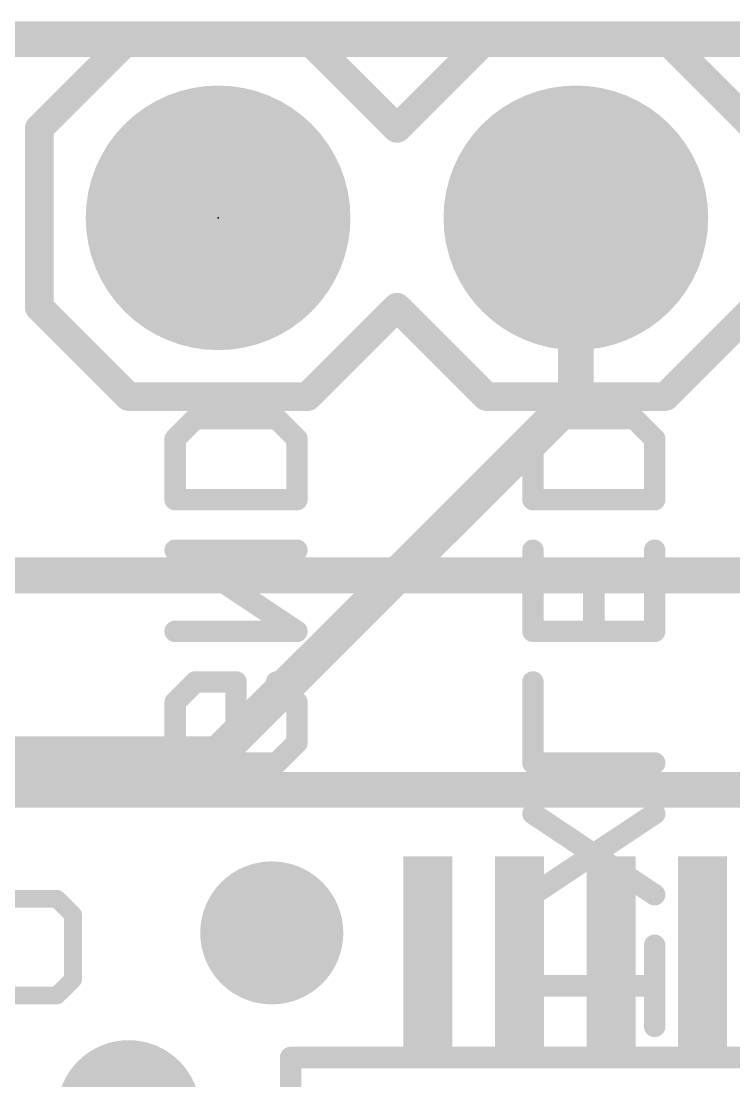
# Model space of a CAD drawing. Extents: x -17 to 90, y -12 to 22.
# Drawn here: x 6.22 to 11.28, y 14.19 to 21.72 of the extents above; entities that cross this region are included whole.
import ezdxf

# ---------------------------------------------------------------- set-up
doc = ezdxf.new("R2010")
doc.units = 0
for name, color, linetype in [('1', 12, 'CONTINUOUS'), ('16', 132, 'CONTINUOUS'), ('17', 110, 'CONTINUOUS'), ('18', 110, 'CONTINUOUS'), ('20', 53, 'CONTINUOUS'), ('21', 41, 'CONTINUOUS'), ('22', 40, 'CONTINUOUS'), ('23', 53, 'CONTINUOUS'), ('51', 53, 'CONTINUOUS')]:
    doc.layers.add(name, color=color, linetype=linetype)

# ---------------------------------------------------------------- blocks, each defined once
blk = doc.blocks.new('RECT')
blk.add_solid([(-0.5, -0.5), (0.5, -0.5), (-0.5, 0.5), (0.5, 0.5)])
blk = doc.blocks.new('ROUNDP')
at = {"const_width": 0.5}
blk.add_lwpolyline([(0, -0.25, 1), (0, 0.25, 1), (0, -0.25)], format="xyb", dxfattribs=at)
blk = doc.blocks.new('ROUNDV')
at = {"const_width": 0.5}
blk.add_lwpolyline([(0, -0.25, 1), (0, 0.25, 1), (0, -0.25)], format="xyb", dxfattribs=at)

msp = doc.modelspace()

# ---------------------------------------------------------------- linework, layer by layer
at = {"layer": '1', "const_width": 0.254}
for points in [[(1.27, 21.59), (31.75, 21.59)], [(11.811, 17.78), (3.925, 17.78)], [(12.065, 16.256), (5.334, 16.256)]]:
    msp.add_lwpolyline(points, dxfattribs=at)
at = {"layer": '16', "const_width": 0.254}
for points in [[(1.27, 21.59), (31.75, 21.59)], [(10.16, 19.05), (10.16, 20.32)], [(7.62, 16.51), (10.16, 19.05)], [(5.08, 16.51), (7.62, 16.51)]]:
    msp.add_lwpolyline(points, dxfattribs=at)
at = {"layer": '16', "const_width": 0.127}
for points in [[(10.2235, 20.32, 1), (10.0965, 20.32)], [(10.2049, 19.0051, 1), (10.1151, 19.0949)], [(10.0965, 19.05, 1), (10.2235, 19.05)], [(7.62, 16.4465, 1), (7.62, 16.5735)], [(7.5751, 16.5549, 1), (7.6649, 16.4651)]]:
    msp.add_lwpolyline(points, format="xyb", dxfattribs=at)
at = {"layer": '20', "const_width": 0.2032}
msp.add_lwpolyline([(1.27, 21.59), (31.75, 21.59)], dxfattribs=at)
at = {"layer": '21'}
for points, const_width in [([(6.985, 21.59), (6.35, 20.955)], 0.2032), ([(6.985, 21.59), (8.255, 21.59)], 0.2032), ([(8.255, 21.59), (8.89, 20.955)], 0.2032), ([(8.89, 20.955), (9.525, 21.59)], 0.2032), ([(9.525, 21.59), (10.795, 21.59)], 0.2032), ([(10.795, 21.59), (11.43, 20.955)], 0.2032), ([(6.35, 20.955), (6.35, 19.685)], 0.2032), ([(6.35, 19.685), (6.985, 19.05)], 0.2032), ([(8.89, 19.685), (8.255, 19.05)], 0.2032), ([(9.525, 19.05), (8.89, 19.685)], 0.2032), ([(11.43, 19.685), (10.795, 19.05)], 0.2032), ([(8.255, 19.05), (6.985, 19.05)], 0.2032), ([(10.795, 19.05), (9.525, 19.05)], 0.2032), ([(6.4755, 15.4819), (6.1323, 15.4819)], 0.127), ([(6.5899, 15.3675), (6.4755, 15.4819)], 0.127), ([(6.5899, 14.9099), (6.5899, 15.3675)], 0.127), ([(6.4755, 14.7955), (6.5899, 14.9099)], 0.127), ([(6.1323, 14.7955), (6.4755, 14.7955)], 0.127), ([(8.135, 14.355), (18.535, 14.355)], 0.1524), ([(8.135, 8.505), (8.135, 14.355)], 0.1524)]:
    msp.add_lwpolyline(points, dxfattribs=dict(at, const_width=const_width))
for points, const_width in [([(6.985, 21.6408, 1), (6.985, 21.5392)], 0.1016), ([(7.0209, 21.5541, 1), (6.9491, 21.6259)], 0.1016), ([(8.2909, 21.6259, 1), (8.2191, 21.5541)], 0.1016), ([(8.255, 21.5392, 1), (8.255, 21.6408)], 0.1016), ([(9.525, 21.6408, 1), (9.525, 21.5392)], 0.1016), ([(9.5609, 21.5541, 1), (9.4891, 21.6259)], 0.1016), ([(10.8309, 21.6259, 1), (10.7591, 21.5541)], 0.1016), ([(10.795, 21.5392, 1), (10.795, 21.6408)], 0.1016), ([(6.4008, 20.955, 1), (6.2992, 20.955)], 0.1016), ([(6.3141, 20.9909, 1), (6.3859, 20.9191)], 0.1016), ([(8.8541, 20.9909, 1), (8.9259, 20.9191)], 0.1016), ([(8.8541, 20.9191, 1), (8.9259, 20.9909)], 0.1016), ([(6.3859, 19.7209, 1), (6.3141, 19.6491)], 0.1016), ([(6.2992, 19.685, 1), (6.4008, 19.685)], 0.1016), ([(8.9259, 19.7209, 1), (8.8541, 19.6491)], 0.1016), ([(8.9259, 19.6491, 1), (8.8541, 19.7209)], 0.1016), ([(6.985, 19.1008, 1), (6.985, 18.9992)], 0.1016), ([(6.9491, 19.0141, 1), (7.0209, 19.0859)], 0.1016), ([(8.2191, 19.0859, 1), (8.2909, 19.0141)], 0.1016), ([(8.255, 18.9992, 1), (8.255, 19.1008)], 0.1016), ([(9.525, 19.1008, 1), (9.525, 18.9992)], 0.1016), ([(9.4891, 19.0141, 1), (9.5609, 19.0859)], 0.1016), ([(10.7591, 19.0859, 1), (10.8309, 19.0141)], 0.1016), ([(10.795, 18.9992, 1), (10.795, 19.1008)], 0.1016), ([(6.498, 15.5043, 1), (6.4531, 15.4594)], 0.0635), ([(6.4755, 15.4501, 1), (6.4755, 15.5136)], 0.0635), ([(6.6217, 15.3675, 1), (6.5582, 15.3675)], 0.0635), ([(6.5675, 15.345, 1), (6.6124, 15.3899)], 0.0635), ([(6.5582, 14.9099, 1), (6.6217, 14.9099)], 0.0635), ([(6.6124, 14.8874, 1), (6.5675, 14.9323)], 0.0635), ([(6.4531, 14.818, 1), (6.498, 14.773)], 0.0635), ([(6.4755, 14.7637, 1), (6.4755, 14.8273)], 0.0635), ([(8.135, 14.3931, 1), (8.135, 14.3169)], 0.0762), ([(8.1731, 14.355, 1), (8.0969, 14.355)], 0.0762)]:
    msp.add_lwpolyline(points, format="xyb", dxfattribs=dict(at, const_width=const_width))
at = {"layer": '22', "const_width": 0.1524}
for points in [[(7.3152, 18.7499), (7.4593, 18.8939)], [(7.4593, 18.8939), (8.0355, 18.8939)], [(8.0355, 18.8939), (8.1795, 18.7499)], [(9.8552, 18.7498), (9.9993, 18.8939)], [(9.9993, 18.8939), (10.5755, 18.8939)], [(10.5755, 18.8939), (10.7195, 18.7498)], [(7.3152, 18.3177), (7.3152, 18.7499)], [(8.1795, 18.7499), (8.1795, 18.3177)], [(9.8552, 18.3177), (9.8552, 18.7498)], [(10.7195, 18.7498), (10.7195, 18.3177)], [(8.1795, 18.3177), (7.3152, 18.3177)], [(10.7195, 18.3177), (9.8552, 18.3177)], [(8.1795, 17.3822), (7.3152, 17.9584)], [(7.3152, 17.9584), (8.1795, 17.9584)], [(9.8552, 17.3822), (9.8552, 17.9584)], [(10.7195, 17.9584), (10.7195, 17.3822)], [(10.2874, 17.3822), (10.2874, 17.6703)], [(7.3152, 17.3822), (8.1795, 17.3822)], [(10.7195, 17.3822), (9.8552, 17.3822)], [(7.3152, 16.8788), (7.4593, 17.0229)], [(7.4593, 17.0229), (7.7474, 17.0229)], [(7.7474, 17.0229), (7.7474, 16.7348)], [(8.0355, 17.0229), (8.1795, 16.8788)], [(9.8552, 16.4466), (9.8552, 17.0229)], [(7.3152, 16.5907), (7.3152, 16.8788)], [(8.1795, 16.8788), (8.1795, 16.5907)], [(7.4593, 16.4466), (7.3152, 16.5907)], [(8.1795, 16.5907), (8.0355, 16.4466)], [(8.0355, 16.4466), (7.4593, 16.4466)], [(10.7195, 16.4466), (9.8552, 16.4466)], [(10.7195, 15.5111), (9.8552, 16.0873)], [(10.7195, 16.0873), (9.8552, 15.5111)], [(10.7195, 14.5756), (10.7195, 15.1518)], [(9.8552, 14.8637), (10.7195, 14.8637)]]:
    msp.add_lwpolyline(points, dxfattribs=at)
at = {"layer": '22', "const_width": 0.0762}
for points in [[(7.4593, 18.932, 1), (7.4593, 18.8558)], [(7.4862, 18.867, 1), (7.4323, 18.9208)], [(8.0624, 18.9208, 1), (8.0085, 18.867)], [(8.0355, 18.8558, 1), (8.0355, 18.932)], [(9.9993, 18.932, 1), (9.9993, 18.8558)], [(10.0262, 18.867, 1), (9.9723, 18.9208)], [(10.6024, 18.9208, 1), (10.5485, 18.867)], [(10.5755, 18.8558, 1), (10.5755, 18.932)], [(7.3533, 18.7499, 1), (7.2771, 18.7499)], [(8.2176, 18.7499, 1), (8.1414, 18.7499)], [(9.8933, 18.7498, 1), (9.8171, 18.7498)], [(10.7576, 18.7498, 1), (10.6814, 18.7498)], [(7.2883, 18.7768, 1), (7.3421, 18.7229)], [(8.1526, 18.7229, 1), (8.2065, 18.7768)], [(9.8283, 18.7768, 1), (9.8821, 18.7229)], [(10.6926, 18.7229, 1), (10.7465, 18.7768)], [(7.3152, 18.3558, 1), (7.3152, 18.2796)], [(8.1795, 18.2796, 1), (8.1795, 18.3558)], [(9.8552, 18.3558, 1), (9.8552, 18.2796)], [(10.7195, 18.2796, 1), (10.7195, 18.3558)], [(7.2771, 18.3177, 1), (7.3533, 18.3177)], [(8.1414, 18.3177, 1), (8.2176, 18.3177)], [(9.8171, 18.3177, 1), (9.8933, 18.3177)], [(10.6814, 18.3177, 1), (10.7576, 18.3177)], [(7.3363, 17.9901, 1), (7.2941, 17.9267)], [(7.3152, 17.9965, 1), (7.3152, 17.9203)], [(8.1795, 17.9203, 1), (8.1795, 17.9965)], [(9.8933, 17.9584, 1), (9.8171, 17.9584)], [(10.7576, 17.9584, 1), (10.6814, 17.9584)], [(10.3255, 17.6703, 1), (10.2493, 17.6703)], [(7.3152, 17.4203, 1), (7.3152, 17.3441)], [(8.1584, 17.3505, 1), (8.2007, 17.4139)], [(8.1795, 17.3441, 1), (8.1795, 17.4203)], [(9.8552, 17.4203, 1), (9.8552, 17.3441)], [(9.8171, 17.3822, 1), (9.8933, 17.3822)], [(10.2493, 17.3822, 1), (10.3255, 17.3822)], [(10.6814, 17.3822, 1), (10.7576, 17.3822)], [(10.7195, 17.3441, 1), (10.7195, 17.4203)], [(7.4593, 17.061, 1), (7.4593, 16.9848)], [(7.4862, 16.9959, 1), (7.4323, 17.0498)], [(7.7855, 17.0229, 1), (7.7093, 17.0229)], [(7.7474, 16.9848, 1), (7.7474, 17.061)], [(8.0624, 17.0498, 1), (8.0085, 16.9959)], [(9.8933, 17.0229, 1), (9.8171, 17.0229)], [(7.3533, 16.8788, 1), (7.2771, 16.8788)], [(7.2883, 16.9058, 1), (7.3421, 16.8519)], [(8.2176, 16.8788, 1), (8.1414, 16.8788)], [(8.1526, 16.8519, 1), (8.2065, 16.9058)], [(7.7093, 16.7348, 1), (7.7855, 16.7348)], [(7.3421, 16.6176, 1), (7.2883, 16.5638)], [(8.2065, 16.5638, 1), (8.1526, 16.6176)], [(7.2771, 16.5907, 1), (7.3533, 16.5907)], [(8.1414, 16.5907, 1), (8.2176, 16.5907)], [(7.4593, 16.4847, 1), (7.4593, 16.4085)], [(7.4323, 16.4197, 1), (7.4862, 16.4736)], [(8.0085, 16.4736, 1), (8.0624, 16.4197)], [(8.0355, 16.4085, 1), (8.0355, 16.4847)], [(9.8552, 16.4847, 1), (9.8552, 16.4085)], [(10.7195, 16.4085, 1), (10.7195, 16.4847)], [(9.8171, 16.4466, 1), (9.8933, 16.4466)], [(9.8763, 16.119, 1), (9.8341, 16.0556)], [(10.7407, 16.0556, 1), (10.6984, 16.119)], [(9.8341, 15.5428, 1), (9.8763, 15.4794)], [(10.6984, 15.4794, 1), (10.7407, 15.5428)], [(10.7576, 15.1518, 1), (10.6814, 15.1518)], [(9.8552, 14.9018, 1), (9.8552, 14.8256)], [(10.7195, 14.8256, 1), (10.7195, 14.9018)], [(10.6814, 14.5756, 1), (10.7576, 14.5756)]]:
    msp.add_lwpolyline(points, format="xyb", dxfattribs=at)
at = {"layer": '23'}
msp.add_point((7.62, 20.32), dxfattribs=at)

# ---------------------------------------------------------------- block references
at = {"layer": '1', "xscale": 0.348, "yscale": 1.397}
for p in [(9.11, 15.086), (9.76, 15.086), (10.41, 15.086), (11.06, 15.086)]:
    msp.add_blockref('RECT', p, dxfattribs=at)
at = {"layer": '17', "xscale": 1.8796, "yscale": 1.8796, "rotation": 90}
for p in [(7.62, 20.32), (7.62, 20.32), (10.16, 20.32), (10.16, 20.32)]:
    msp.add_blockref('ROUNDP', p, dxfattribs=at)
at = {"layer": '18', "xscale": 1.016, "yscale": 1.016}
for p in [(8.001, 15.24), (8.001, 15.24), (6.985, 13.97), (6.985, 13.97)]:
    msp.add_blockref('ROUNDV', p, dxfattribs=at)
at = {"layer": '51'}
for p, xscale, yscale in [((7.62, 20.32), 0.508, 0.508), ((10.16, 20.32), 0.508, 0.508), ((9.11, 14.8628), 0.325, 0.9344), ((9.76, 14.8628), 0.325, 0.9344), ((10.41, 14.8628), 0.325, 0.9344), ((11.06, 14.8628), 0.325, 0.9344)]:
    msp.add_blockref('RECT', p, dxfattribs=dict(at, xscale=xscale, yscale=yscale))

doc.saveas('drawing.dxf')
